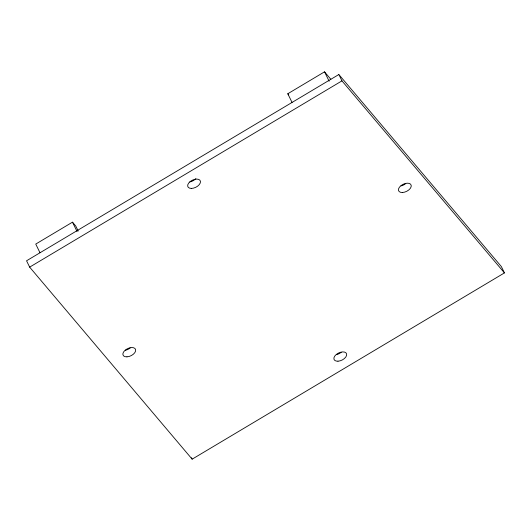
<?xml version="1.0" encoding="UTF-8"?>
<svg xmlns="http://www.w3.org/2000/svg" width="531" height="531" viewBox="0 0 531 531"><rect width="100%" height="100%" fill="white"/><g stroke="black" fill="none" stroke-linecap="round" stroke-linejoin="round"><path stroke-width="0.8" d="M78.21 231.051L75.741 226L72.488 222.164L35.75 244.074L39.984 252.729M292.03 102.397L287.795 93.748L324.534 71.831L330.826 79.265M338.851 74.526L26.55 260.787L29.656 267.133L192.149 459.169L504.45 272.901L501.344 266.555L338.851 74.526L341.957 80.871L504.45 272.901M29.656 267.133L341.957 80.871M287.795 93.748L288.725 94.843M324.534 71.831L329.127 81.203M191.459 457.755L192.149 459.169M72.488 222.164L77.081 231.536M405.757 183.553A6.89 3.943 -26.1 0 1 401.038 185.91M341.207 352.272A6.89 3.943 -26.1 0 1 336.481 354.622M195.846 178.648A6.89 3.943 -26.1 0 1 189.793 181.921M130.201 347.911A6.89 3.943 -26.1 0 1 125.475 350.261M402.518 192.494A6.89 3.943 -26.1 0 0 411.186 185.253A6.89 3.943 -26.1 0 0 400.799 185.784A6.89 3.943 -26.1 0 0 402.518 192.494M337.962 361.206A6.89 3.943 -26.1 0 0 346.63 353.965A6.89 3.943 -26.1 0 0 336.249 354.496A6.89 3.943 -26.1 0 0 337.962 361.206M191.306 188.412A6.89 3.943 -26.1 0 0 200.466 181.456A6.89 3.943 -26.1 0 0 190.41 181.39A6.89 3.943 -26.1 0 0 191.306 188.412M126.955 356.845A6.89 3.943 -26.1 0 0 135.624 349.604A6.89 3.943 -26.1 0 0 125.243 350.135A6.89 3.943 -26.1 0 0 126.955 356.845"/></g></svg>
